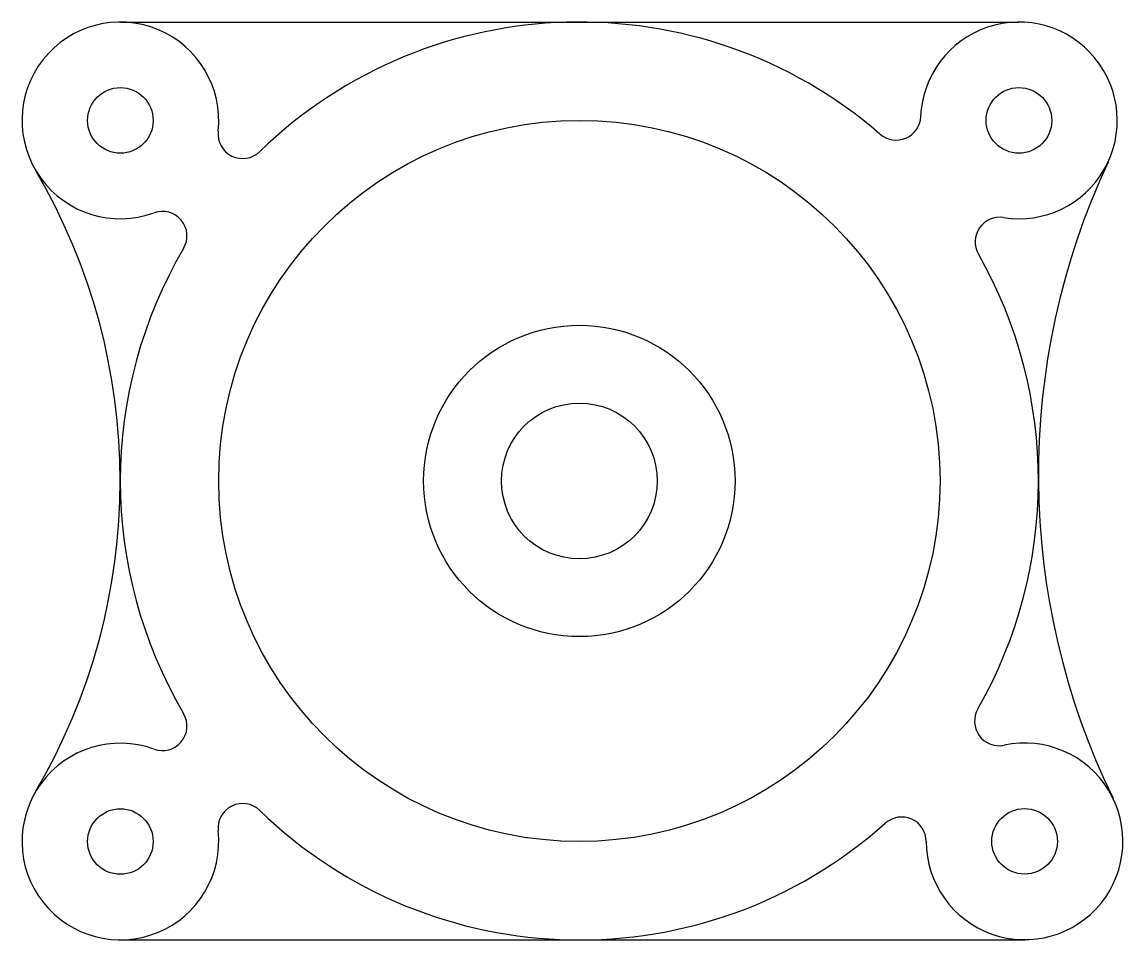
# Model space of a CAD drawing. Header units: millimetres. Extents: x 2296 to 2431, y 2337 to 2449.
import ezdxf

# ---------------------------------------------------------------- set-up
doc = ezdxf.new("R2010")
doc.units = ezdxf.units.MM

msp = doc.modelspace()

# ---------------------------------------------------------------- linework, layer by layer
for p, q in [((2308.49, 2449.32), (2418.12, 2449.32)), ((2308.49, 2337.32), (2418.82, 2337.34))]:
    msp.add_line(p, q)
for centre, radius in [((2308.49, 2437.32), 4), ((2418.12, 2437.32), 4), ((2364.49, 2393.32), 44), ((2364.49, 2393.32), 19), ((2364.49, 2393.32), 9.5), ((2308.49, 2349.32), 4), ((2418.81, 2349.34), 4)]:
    msp.add_circle(centre, radius)
for centre, radius, start, end in [((2308.49, 2437.32), 12, 353.7091, 289.9765), ((2364.49, 2393.32), 56.01, 49.0904, 134.1308), ((2418.12, 2437.32), 12, 261.0159, 177.7139), ((2403.14, 2437.91), 3, 229.0904, 357.7139), ((2323.4, 2435.67), 3, 173.7091, 314.1308), ((2510.58, 2394.05), 90.08, 154.9224, 205.9764), ((2233.73, 2393.32), 74.74, 329.5201, 30.4799), ((2313.62, 2423.22), 3, 329.5548, 109.9765), ((2415.78, 2422.5), 3, 81.0159, 209.6394), ((2364.49, 2393.32), 56.01, 149.5548, 210.4452), ((2364.49, 2393.32), 56.01, 330.2285, 29.6394), ((2415.71, 2364.01), 3, 150.2285, 281.9266), ((2313.62, 2363.41), 3, 250.0235, 30.4452), ((2308.49, 2349.32), 12, 70.0235, 6.2909), ((2418.81, 2349.34), 12, 180.0885, 101.9266), ((2323.4, 2350.96), 3, 45.8692, 186.2909), ((2364.49, 2393.32), 56.01, 225.8692, 311.7866), ((2403.81, 2349.31), 3, 0.0885, 131.7866)]:
    msp.add_arc(centre, radius, start, end)

doc.saveas('drawing.dxf')
